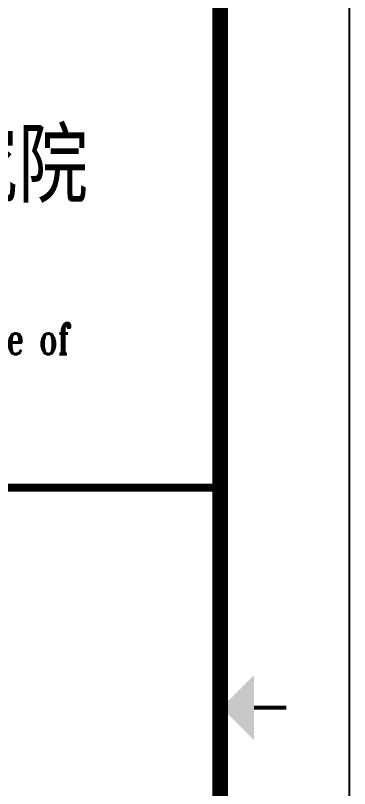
# Model space of a CAD drawing. Extents: x -1348811 to 123514, y -640545 to 749356.
# Drawn here: x -776950 to -773076, y 98689 to 107650 of the extents above; entities that cross this region are included whole.
import ezdxf
from ezdxf.enums import TextEntityAlignment as Align

# ---------------------------------------------------------------- set-up
doc = ezdxf.new("R2010")
doc.units = 0
doc.header["$LTSCALE"] = 10
doc.header["$MEASUREMENT"] = 0
doc.layers.get('0').update_dxf_attribs({"linetype": 'CONTINUOUS'})
doc.layers.add('图框', color=7, linetype='CONTINUOUS')
doc.styles.add('TKZ1_tjhts.shx', font='tjromant.shx', dxfattribs={"bigfont": 'tjhts.shx'})

# ---------------------------------------------------------------- blocks, each defined once
blk = doc.blocks.new('TJAD_TK_LOGO')
at = {"style": 'TKZ1_tjhts.shx', "width": 0.7}
blk.add_text('Architectural Design & Research Institute of', height=0.108983, dxfattribs=at).set_placement((0.6, -1.0814), align=Align.MIDDLE_CENTER)
at = {"layer": '图框', "style": 'TKZ1_tjhts.shx'}
blk.add_text('同济大学建筑设计研究院', height=0.258835, dxfattribs=at).set_placement((0.6, -0.4754), align=Align.MIDDLE_CENTER)
blk = doc.blocks.new('A1+')
at = {"layer": '图框'}
blk.add_line((105100, -59400), (105100, 0), dxfattribs=at)
at = {"layer": '图框', "const_width": 120}
blk.add_lwpolyline([(104100, -1000), (2500, -1000), (2500, -58400), (104100, -58400)], close=True, dxfattribs=at)
at = {"layer": '图框'}
for points, const_width in [([(96100, -28000), (104100, -28000)], 60), ([(104361, -29700), (104611, -29700)], 30)]:
    blk.add_lwpolyline(points, dxfattribs=dict(at, const_width=const_width))
blk.add_solid([(104361, -29950), (104361, -29450), (104111, -29700)], dxfattribs=at)
at = {"color": 1, "xscale": 2202.171320475871, "yscale": 2202.171320475973, "zscale": 2202.171320475958}
blk.add_blockref('TJAD_TK_LOGO', (98778.7, -24467.4), dxfattribs=at)

msp = doc.modelspace()

# ---------------------------------------------------------------- block references
at = {"xscale": 1.5, "yscale": 1.5, "zscale": 1.5}
msp.add_blockref('A1+', (-930726, 144176.5), dxfattribs=at)

doc.saveas('drawing.dxf')
